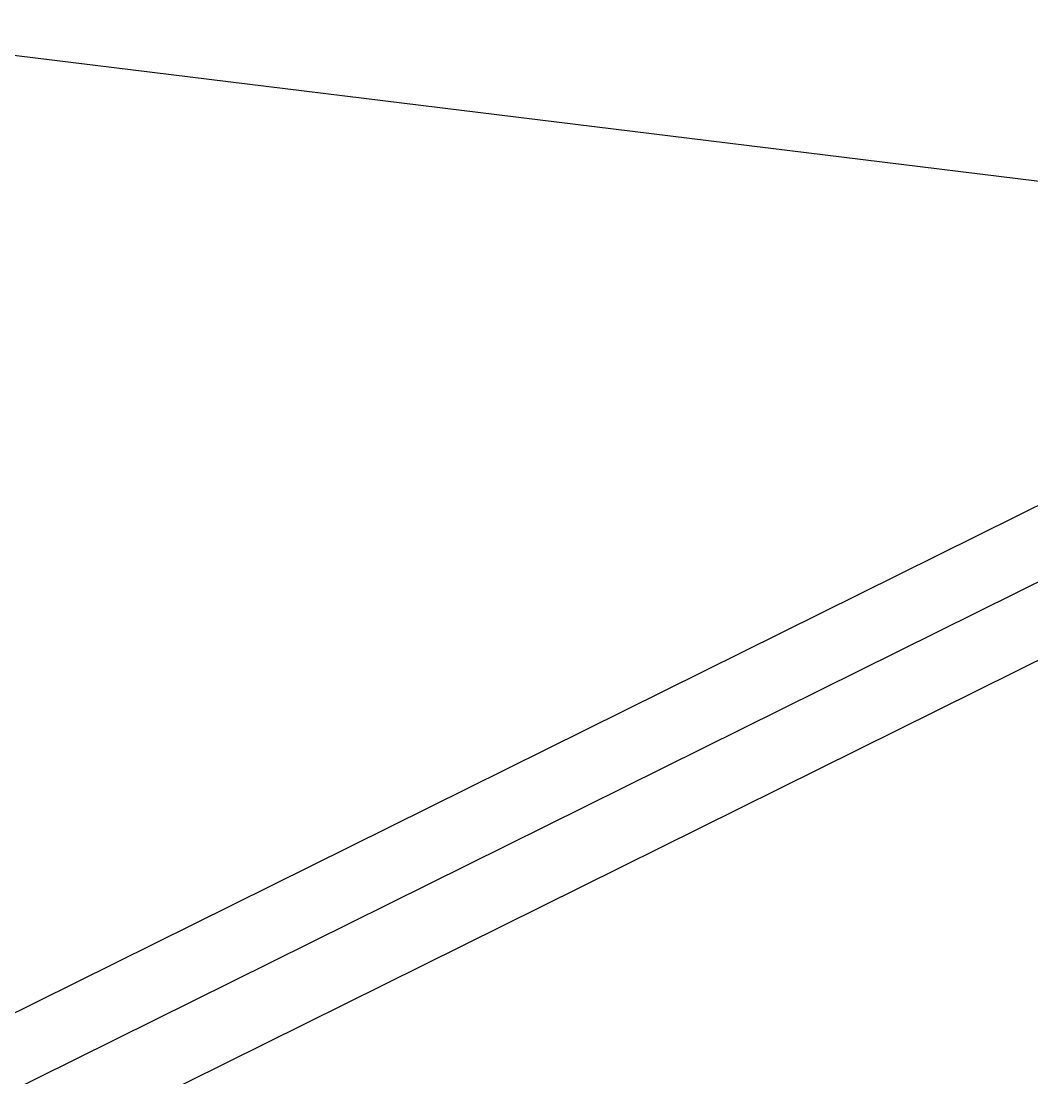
# Model space of a CAD drawing. Header units: millimetres. Extents: x -25 to 785, y -3301 to -3016.
# Drawn here: x 43.01 to 57.51, y -3179.99 to -3164.83 of the extents above; entities that cross this region are included whole.
import ezdxf

# ---------------------------------------------------------------- set-up
doc = ezdxf.new("R2010")
doc.units = ezdxf.units.MM

# ---------------------------------------------------------------- blocks, each defined once
blk = doc.blocks.new('*u2')
at = {"color": 7}
for p, q in [((1.564387850700086, -21.84039654867092), (-67.74790530299992, -13.31683166307084)), ((-6.385457139499977, -24.81561000027068), (-31.49308345529994, -37.25634299317107)), ((-29.72236774120006, -37.47409383647073), (-4.847153317700077, -25.14852004897102)), ((-28.90973061880004, -38.19384256167086), (-4.5175798114999, -26.10762495207064))]:
    blk.add_line(p, q, dxfattribs=at)
blk = doc.blocks.new('u5')
at = {"zscale": 0.8}
blk.add_blockref('*u2', (-89.83225365988244, 125.6361601080016), dxfattribs=at)

msp = doc.modelspace()

# ---------------------------------------------------------------- block references
msp.add_blockref('u5', (154.9468168328083, -3272.039848493375))

doc.saveas('drawing.dxf')
